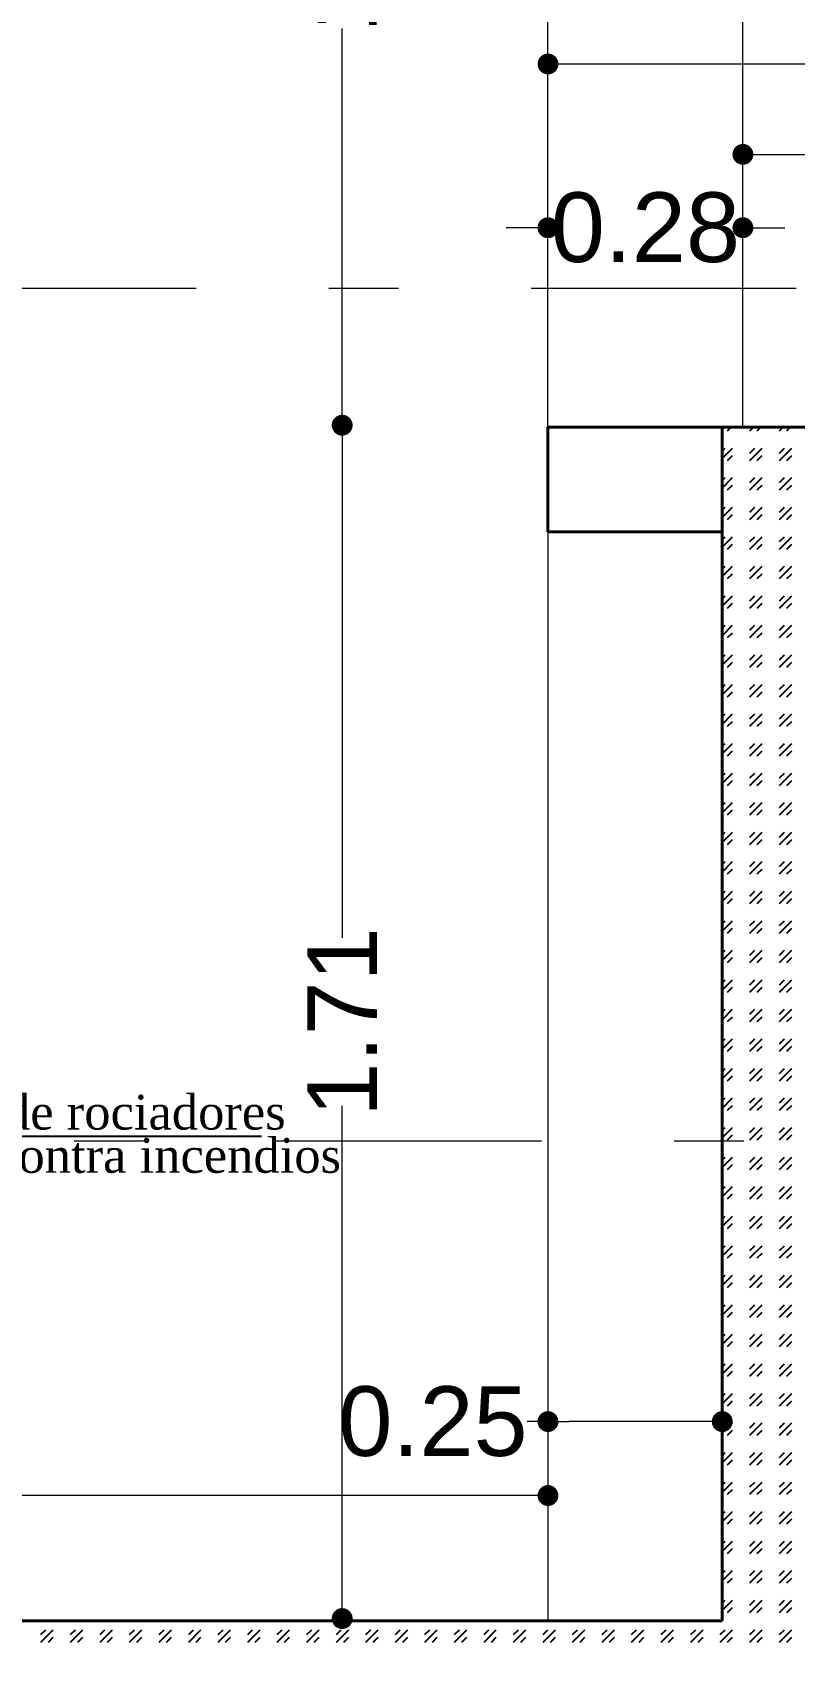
# Model space of a CAD drawing. Header units: inches. Extents: x 2908 to 3459, y -3172 to -55.
# Drawn here: x 3285.732 to 3286.827, y -142.232 to -139.908 of the extents above; entities that cross this region are included whole.
import ezdxf

# ---------------------------------------------------------------- set-up
doc = ezdxf.new("R2010")
doc.units = ezdxf.units.IN
doc.header["$MEASUREMENT"] = 0
doc.linetypes.add('DASHDOT', pattern=[25.4, 12.7, -6.35, 0, -6.35])
doc.layers.add('BORDER', color=1, linetype='Continuous')
doc.layers.add('TEXTO', color=4, linetype='Continuous')
for name, color, linetype, lineweight in [('COTA', 1, 'Continuous', 9), ('E-EJES', 1, 'DASHDOT', 5), ('muros 2', 5, 'Continuous', 40), ('PISO', 33, 'Continuous', 18), ('REFuerzo', 7, 'Continuous', 25)]:
    doc.layers.add(name, color=color, linetype=linetype, lineweight=lineweight)
doc.styles.add('Arial new', font='arial.ttf')
doc.styles.add('CONSTRUCTORA', font='times.ttf', dxfattribs={"height": 0.3})
doc.dimstyles.new('GUS', dxfattribs={"dimtxt": 0.1, "dimasz": 0.03, "dimexe": 0.05, "dimexo": 0.05, "dimgap": 0.005, "dimtad": 0, "dimzin": 1, "dimdsep": 46, "dimtxsty": 'Arial new', "dimblk": 'DOT', "dimcen": 0.01, "dimse1": 1, "dimse2": 1, "dimclrd": 1, "dimclre": 252, "dimclrt": 1, "dimaunit": 1, "dimadec": 0, "dimazin": 2, "dimtfac": 1, "dimtmove": 0, "dimatfit": 2, "dimldrblk": 'ARCHTICK', "dimfxl": 1, "dimlwd": -1, "dimlwe": -1, "dimarcsym": 1})

# ---------------------------------------------------------------- blocks, each defined once
blk = doc.blocks.new('_Dot')
at = {"color": 0, "linetype": 'ByBlock', "lineweight": -2}
blk.add_line((-0.5, 0), (-1, 0), dxfattribs=at)
at = {"color": 0, "linetype": 'ByBlock', "const_width": 0.5}
blk.add_lwpolyline([(-0.25, 0, 1), (0.25, 0, 1)], format="xyb", close=True, dxfattribs=at)
blk = doc.blocks.new('*D4420')
at = {"layer": 'COTA', "color": 1, "linetype": 'Continuous', "transparency": 16777216}
for p, q in [((3286.5022, -139.9535), (3287.0663, -139.9535)), ((3287.8925, -139.9535), (3287.3274, -139.9535))]:
    blk.add_line(p, q, dxfattribs=at)
at = {"layer": 'Defpoints', "color": 0, "transparency": 16777216}
for p in [(3287.9225, -139.0753), (3287.9225, -139.9535), (3286.4722, -140.4753)]:
    blk.add_point(p, dxfattribs=at)
at = {"layer": 'COTA', "color": 1, "transparency": 16777216, "xscale": 0.03, "yscale": 0.03, "zscale": 0.03, "rotation": 180}
blk.add_blockref('_Dot', (3286.4722, -139.9535), dxfattribs=at)
at = {"layer": 'COTA', "color": 1, "transparency": 16777216, "xscale": 0.03, "yscale": 0.03, "zscale": 0.03}
blk.add_blockref('_Dot', (3287.9225, -139.9535), dxfattribs=at)
at = {"layer": 'COTA', "color": 1, "transparency": 16777216, "insert": (3287.1968, -139.9535), "char_height": 0.1, "attachment_point": 5, "style": 'Arial new'}
blk.add_mtext('1.45', dxfattribs=at)
blk = doc.blocks.new('_ArchTick')
at = {"color": 0, "linetype": 'ByBlock', "const_width": 0.15}
blk.add_lwpolyline([(-0.5, -0.5), (0.5, 0.5)], dxfattribs=at)
blk = doc.blocks.new('*D4422')
at = {"layer": 'COTA', "color": 1, "linetype": 'Continuous', "transparency": 16777216}
for p, q in [((3283.3523, -142.0095), (3284.762, -142.0095)), ((3286.4422, -142.0095), (3285.0325, -142.0095))]:
    blk.add_line(p, q, dxfattribs=at)
at = {"layer": 'Defpoints', "color": 0, "transparency": 16777216}
for p in [(3286.4722, -142.0095), (3283.3223, -142.1893), (3286.4722, -142.1893)]:
    blk.add_point(p, dxfattribs=at)
at = {"layer": 'COTA', "color": 1, "transparency": 16777216, "xscale": 0.03, "yscale": 0.03, "zscale": 0.03, "rotation": 180}
blk.add_blockref('_Dot', (3283.3223, -142.0095), dxfattribs=at)
at = {"layer": 'COTA', "color": 1, "transparency": 16777216, "xscale": 0.03, "yscale": 0.03, "zscale": 0.03}
blk.add_blockref('_Dot', (3286.4722, -142.0095), dxfattribs=at)
at = {"layer": 'COTA', "color": 1, "transparency": 16777216, "insert": (3284.8972, -142.0095), "char_height": 0.1, "attachment_point": 5, "style": 'Arial new'}
blk.add_mtext('3.15', dxfattribs=at)
blk = doc.blocks.new('*D4423')
at = {"layer": 'COTA', "color": 1, "linetype": 'Continuous', "transparency": 16777216}
for p, q in [((3286.4722, -141.9033), (3286.4422, -141.9033)), ((3286.6925, -141.9033), (3286.5022, -141.9033))]:
    blk.add_line(p, q, dxfattribs=at)
at = {"layer": 'Defpoints', "color": 0, "transparency": 16777216}
for p in [(3286.4722, -141.9033), (3286.4722, -142.1893), (3286.7225, -142.1893)]:
    blk.add_point(p, dxfattribs=at)
at = {"layer": 'COTA', "color": 1, "transparency": 16777216, "xscale": 0.03, "yscale": 0.03, "zscale": 0.03, "rotation": 180}
blk.add_blockref('_Dot', (3286.4722, -141.9033), dxfattribs=at)
at = {"layer": 'COTA', "color": 1, "transparency": 16777216, "xscale": 0.03, "yscale": 0.03, "zscale": 0.03}
blk.add_blockref('_Dot', (3286.7225, -141.9033), dxfattribs=at)
at = {"layer": 'COTA', "color": 1, "transparency": 16777216, "insert": (3286.307, -141.9033), "char_height": 0.1, "attachment_point": 5, "style": 'Arial new'}
blk.add_mtext('0.25', dxfattribs=at)
blk = doc.blocks.new('*D4435')
at = {"layer": 'COTA', "color": 1, "linetype": 'Continuous', "transparency": 16777216}
for p, q in [((3286.1766, -139.1023), (3286.1766, -139.6423)), ((3286.1766, -140.4423), (3286.1766, -139.9023))]:
    blk.add_line(p, q, dxfattribs=at)
at = {"layer": 'Defpoints', "color": 0, "transparency": 16777216}
for p in [(3286.3437, -139.0723), (3286.1766, -140.4723), (3286.3437, -140.4723)]:
    blk.add_point(p, dxfattribs=at)
at = {"layer": 'COTA', "color": 1, "transparency": 16777216, "xscale": 0.03, "yscale": 0.03, "zscale": 0.03}
for p, rotation in [((3286.1766, -139.0723), 90), ((3286.1766, -140.4723), 270)]:
    blk.add_blockref('_Dot', p, dxfattribs=dict(at, rotation=rotation))
at = {"layer": 'COTA', "color": 1, "transparency": 16777216, "insert": (3286.1766, -139.7723), "char_height": 0.1, "attachment_point": 5, "rotation": 90, "style": 'Arial new'}
blk.add_mtext('1.40', dxfattribs=at)
blk = doc.blocks.new('*D4436')
at = {"layer": 'COTA', "color": 1, "linetype": 'Continuous', "transparency": 16777216}
for p, q in [((3286.1766, -140.5023), (3286.1766, -141.2087)), ((3286.1766, -142.1562), (3286.1766, -141.4498))]:
    blk.add_line(p, q, dxfattribs=at)
at = {"layer": 'Defpoints', "color": 0, "transparency": 16777216}
for p in [(3286.3437, -140.4723), (3286.1766, -142.1862), (3286.3438, -142.1862)]:
    blk.add_point(p, dxfattribs=at)
at = {"layer": 'COTA', "color": 1, "transparency": 16777216, "xscale": 0.03, "yscale": 0.03, "zscale": 0.03}
for p, rotation in [((3286.1766, -140.4723), 90), ((3286.1766, -142.1862), 270)]:
    blk.add_blockref('_Dot', p, dxfattribs=dict(at, rotation=rotation))
at = {"layer": 'COTA', "color": 1, "transparency": 16777216, "insert": (3286.1766, -141.3293), "char_height": 0.1, "attachment_point": 5, "rotation": 90, "style": 'Arial new'}
blk.add_mtext('1.71', dxfattribs=at)
blk = doc.blocks.new('*D4458')
at = {"layer": 'COTA', "color": 1, "linetype": 'Continuous', "transparency": 16777216}
for p, q in [((3286.4422, -140.1886), (3286.4122, -140.1886)), ((3286.4722, -140.1886), (3286.4772, -140.1886)), ((3286.7522, -140.1886), (3286.7472, -140.1886)), ((3286.7822, -140.1886), (3286.8122, -140.1886))]:
    blk.add_line(p, q, dxfattribs=at)
at = {"layer": 'Defpoints', "color": 0, "transparency": 16777216}
for p in [(3286.7522, -140.1886), (3286.4722, -140.4753), (3286.7522, -140.4753)]:
    blk.add_point(p, dxfattribs=at)
at = {"layer": 'COTA', "color": 1, "transparency": 16777216, "xscale": 0.03, "yscale": 0.03, "zscale": 0.03}
blk.add_blockref('_Dot', (3286.4722, -140.1886), dxfattribs=at)
at = {"layer": 'COTA', "color": 1, "transparency": 16777216, "xscale": 0.03, "yscale": 0.03, "zscale": 0.03, "rotation": 180}
blk.add_blockref('_Dot', (3286.7522, -140.1886), dxfattribs=at)
at = {"layer": 'COTA', "color": 1, "transparency": 16777216, "insert": (3286.6122, -140.1886), "char_height": 0.1, "attachment_point": 5, "style": 'Arial new'}
blk.add_mtext('0.28', dxfattribs=at)
blk = doc.blocks.new('*D4584')
at = {"layer": 'COTA', "color": 1, "linetype": 'Continuous', "transparency": 16777216}
for p, q in [((3283.5022, -138.896), (3284.8375, -138.896)), ((3286.4422, -138.896), (3285.1069, -138.896))]:
    blk.add_line(p, q, dxfattribs=at)
at = {"layer": 'Defpoints', "color": 0, "transparency": 16777216}
for p in [(3283.4722, -138.896), (3283.4722, -140.0753), (3286.4722, -140.4753)]:
    blk.add_point(p, dxfattribs=at)
at = {"layer": 'COTA', "color": 1, "transparency": 16777216, "xscale": 0.03, "yscale": 0.03, "zscale": 0.03, "rotation": 180}
blk.add_blockref('_Dot', (3283.4722, -138.896), dxfattribs=at)
at = {"layer": 'COTA', "color": 1, "transparency": 16777216, "xscale": 0.03, "yscale": 0.03, "zscale": 0.03}
blk.add_blockref('_Dot', (3286.4722, -138.896), dxfattribs=at)
at = {"layer": 'COTA', "color": 1, "transparency": 16777216, "insert": (3284.9722, -138.896), "char_height": 0.1, "attachment_point": 5, "style": 'Arial new'}
blk.add_mtext('3.00', dxfattribs=at)
blk = doc.blocks.new('*D4885')
at = {"layer": 'COTA', "color": 1, "linetype": 'Continuous', "transparency": 16777216}
for p, q in [((3286.7822, -140.0833), (3286.8425, -140.0833)), ((3286.8725, -140.0833), (3286.9025, -140.0833))]:
    blk.add_line(p, q, dxfattribs=at)
at = {"layer": 'Defpoints', "color": 0, "transparency": 16777216}
for p in [(3286.8725, -140.0833), (3286.7522, -140.4753), (3286.8725, -140.4753)]:
    blk.add_point(p, dxfattribs=at)
at = {"layer": 'COTA', "color": 1, "transparency": 16777216, "xscale": 0.03, "yscale": 0.03, "zscale": 0.03, "rotation": 180}
blk.add_blockref('_Dot', (3286.7522, -140.0833), dxfattribs=at)
at = {"layer": 'COTA', "color": 1, "transparency": 16777216, "xscale": 0.03, "yscale": 0.03, "zscale": 0.03}
blk.add_blockref('_Dot', (3286.8725, -140.0833), dxfattribs=at)
at = {"layer": 'COTA', "color": 1, "transparency": 16777216, "insert": (3287.0369, -140.0833), "char_height": 0.1, "attachment_point": 5, "style": 'Arial new'}
blk.add_mtext('0.12', dxfattribs=at)

msp = doc.modelspace()

# ---------------------------------------------------------------- linework, layer by layer
at = {"layer": 'BORDER'}
msp.add_line((3286.0608, -141.494), (3285.2866, -141.494), dxfattribs=at)
at = {"layer": 'E-EJES', "ltscale": 0.03}
for p, q in [((3277.8279, -140.2753), (3293.0976, -140.2753)), ((3276.5999, -141.4999, -7.182), (3294.3082, -141.5004, -7.182))]:
    msp.add_line(p, q, dxfattribs=at)
at = {"layer": 'muros 2'}
for p, q in [((3286.8725, -140.4753), (3286.4722, -140.4753)), ((3286.4722, -140.4753), (3286.4722, -140.6253)), ((3286.7225, -142.1893), (3286.7225, -140.4753)), ((3286.7225, -140.4753), (3286.8725, -140.4753)), ((3286.7225, -140.6253), (3286.4722, -140.6253)), ((3286.7225, -142.1893), (3286.7225, -140.6253)), ((3286.7225, -142.1893), (3286.7225, -140.6264)), ((3286.7225, -142.1893), (3286.7225, -140.6264)), ((3284.7225, -142.1893), (3286.7225, -142.1893))]:
    msp.add_line(p, q, dxfattribs=at)
at = {"layer": 'PISO'}
for p, q in [((3286.4722, -140.4753), (3286.4722, -139.0753)), ((3286.7522, -140.4753), (3286.7522, -139.0753)), ((3286.4722, -140.6253), (3286.4722, -142.1893))]:
    msp.add_line(p, q, dxfattribs=at)
at = {"layer": 'REFuerzo'}
for p, q in [((3286.7278, -140.1753), (3286.7374, -140.1657)), ((3286.7225, -140.4776), (3286.7248, -140.4753)), ((3286.7303, -140.4804), (3286.7354, -140.4753)), ((3286.7622, -140.4804), (3286.7672, -140.4753)), ((3286.7728, -140.4804), (3286.7779, -140.4753)), ((3286.8046, -140.4804), (3286.8097, -140.4753)), ((3286.8152, -140.4804), (3286.8203, -140.4753)), ((3286.7225, -140.52), (3286.7374, -140.5051)), ((3286.7225, -140.5094), (3286.7268, -140.5051)), ((3286.7303, -140.5228), (3286.7374, -140.5158)), ((3286.7622, -140.5228), (3286.7798, -140.5051)), ((3286.7622, -140.5122), (3286.7692, -140.5051)), ((3286.7728, -140.5228), (3286.7798, -140.5158)), ((3286.8046, -140.5228), (3286.8223, -140.5051)), ((3286.8046, -140.5122), (3286.8117, -140.5051)), ((3286.8152, -140.5228), (3286.8223, -140.5158)), ((3286.7225, -140.5625), (3286.7374, -140.5476)), ((3286.7225, -140.5519), (3286.7268, -140.5476)), ((3286.7303, -140.5652), (3286.7374, -140.5582)), ((3286.7622, -140.5652), (3286.7798, -140.5476)), ((3286.7622, -140.5546), (3286.7692, -140.5476)), ((3286.7728, -140.5652), (3286.7798, -140.5582)), ((3286.8046, -140.5652), (3286.8223, -140.5476)), ((3286.8046, -140.5546), (3286.8117, -140.5476)), ((3286.8152, -140.5652), (3286.8223, -140.5582)), ((3286.7225, -140.6049), (3286.7374, -140.59)), ((3286.7225, -140.5943), (3286.7268, -140.59)), ((3286.7303, -140.6077), (3286.7374, -140.6006)), ((3286.7622, -140.6077), (3286.7798, -140.59)), ((3286.7622, -140.5971), (3286.7692, -140.59)), ((3286.7728, -140.6077), (3286.7798, -140.6006)), ((3286.8046, -140.6077), (3286.8223, -140.59)), ((3286.8046, -140.5971), (3286.8117, -140.59)), ((3286.8152, -140.6077), (3286.8223, -140.6006)), ((3286.7225, -140.6473), (3286.7374, -140.6324)), ((3286.7225, -140.6367), (3286.7268, -140.6324)), ((3286.7622, -140.6501), (3286.7798, -140.6324)), ((3286.7622, -140.6395), (3286.7692, -140.6324)), ((3286.8046, -140.6501), (3286.8223, -140.6324)), ((3286.8046, -140.6395), (3286.8117, -140.6324)), ((3286.7303, -140.6501), (3286.7374, -140.643)), ((3286.7728, -140.6501), (3286.7798, -140.643)), ((3286.8152, -140.6501), (3286.8223, -140.643)), ((3286.7225, -140.6897), (3286.7374, -140.6749)), ((3286.7225, -140.6791), (3286.7268, -140.6749)), ((3286.7622, -140.6925), (3286.7798, -140.6749)), ((3286.7622, -140.6819), (3286.7692, -140.6749)), ((3286.8046, -140.6925), (3286.8223, -140.6749)), ((3286.8046, -140.6819), (3286.8117, -140.6749)), ((3286.7303, -140.6925), (3286.7374, -140.6855)), ((3286.7728, -140.6925), (3286.7798, -140.6855)), ((3286.8152, -140.6925), (3286.8223, -140.6855)), ((3286.7225, -140.7322), (3286.7374, -140.7173)), ((3286.7225, -140.7216), (3286.7268, -140.7173)), ((3286.7303, -140.735), (3286.7374, -140.7279)), ((3286.7622, -140.735), (3286.7798, -140.7173)), ((3286.7622, -140.7243), (3286.7692, -140.7173)), ((3286.7728, -140.735), (3286.7798, -140.7279)), ((3286.8046, -140.735), (3286.8223, -140.7173)), ((3286.8046, -140.7243), (3286.8117, -140.7173)), ((3286.8152, -140.735), (3286.8223, -140.7279)), ((3286.7225, -140.7746), (3286.7374, -140.7597)), ((3286.7225, -140.764), (3286.7268, -140.7597)), ((3286.7303, -140.7774), (3286.7374, -140.7703)), ((3286.7622, -140.7774), (3286.7798, -140.7597)), ((3286.7622, -140.7668), (3286.7692, -140.7597)), ((3286.7728, -140.7774), (3286.7798, -140.7703)), ((3286.8046, -140.7774), (3286.8223, -140.7597)), ((3286.8046, -140.7668), (3286.8117, -140.7597)), ((3286.8152, -140.7774), (3286.8223, -140.7703)), ((3286.7225, -140.817), (3286.7374, -140.8021)), ((3286.7225, -140.8064), (3286.7268, -140.8021)), ((3286.7303, -140.8198), (3286.7374, -140.8127)), ((3286.7622, -140.8198), (3286.7798, -140.8021)), ((3286.7622, -140.8092), (3286.7692, -140.8021)), ((3286.7728, -140.8198), (3286.7798, -140.8127)), ((3286.8046, -140.8198), (3286.8223, -140.8021)), ((3286.8046, -140.8092), (3286.8117, -140.8021)), ((3286.8152, -140.8198), (3286.8223, -140.8127)), ((3286.7225, -140.8594), (3286.7374, -140.8446)), ((3286.7225, -140.8488), (3286.7268, -140.8446)), ((3286.7622, -140.8622), (3286.7798, -140.8446)), ((3286.7622, -140.8516), (3286.7692, -140.8446)), ((3286.8046, -140.8622), (3286.8223, -140.8446)), ((3286.8046, -140.8516), (3286.8117, -140.8446)), ((3286.7303, -140.8622), (3286.7374, -140.8552)), ((3286.7728, -140.8622), (3286.7798, -140.8552)), ((3286.8152, -140.8622), (3286.8223, -140.8552)), ((3286.7225, -140.9019), (3286.7374, -140.887)), ((3286.7225, -140.8913), (3286.7268, -140.887)), ((3286.7622, -140.9047), (3286.7798, -140.887)), ((3286.7622, -140.8941), (3286.7692, -140.887)), ((3286.8046, -140.9047), (3286.8223, -140.887)), ((3286.8046, -140.8941), (3286.8117, -140.887)), ((3286.7303, -140.9047), (3286.7374, -140.8976)), ((3286.7728, -140.9047), (3286.7798, -140.8976)), ((3286.8152, -140.9047), (3286.8223, -140.8976)), ((3286.7225, -140.9443), (3286.7374, -140.9294)), ((3286.7225, -140.9337), (3286.7268, -140.9294)), ((3286.7622, -140.9471), (3286.7798, -140.9294)), ((3286.7622, -140.9365), (3286.7692, -140.9294)), ((3286.8046, -140.9471), (3286.8223, -140.9294)), ((3286.8046, -140.9365), (3286.8117, -140.9294)), ((3286.7303, -140.9471), (3286.7374, -140.94)), ((3286.7728, -140.9471), (3286.7798, -140.94)), ((3286.8152, -140.9471), (3286.8223, -140.94)), ((3286.7225, -140.9867), (3286.7374, -140.9718)), ((3286.7225, -140.9761), (3286.7268, -140.9718)), ((3286.7303, -140.9895), (3286.7374, -140.9824)), ((3286.7622, -140.9895), (3286.7798, -140.9718)), ((3286.7622, -140.9789), (3286.7692, -140.9718)), ((3286.7728, -140.9895), (3286.7798, -140.9824)), ((3286.8046, -140.9895), (3286.8223, -140.9718)), ((3286.8046, -140.9789), (3286.8117, -140.9718)), ((3286.8152, -140.9895), (3286.8223, -140.9824)), ((3286.7225, -141.0292), (3286.7374, -141.0143)), ((3286.7225, -141.0185), (3286.7268, -141.0143)), ((3286.7303, -141.0319), (3286.7374, -141.0249)), ((3286.7622, -141.0319), (3286.7798, -141.0143)), ((3286.7622, -141.0213), (3286.7692, -141.0143)), ((3286.7728, -141.0319), (3286.7798, -141.0249)), ((3286.8046, -141.0319), (3286.8223, -141.0143)), ((3286.8046, -141.0213), (3286.8117, -141.0143)), ((3286.8152, -141.0319), (3286.8223, -141.0249)), ((3286.7225, -141.0716), (3286.7374, -141.0567)), ((3286.7225, -141.061), (3286.7268, -141.0567)), ((3286.7303, -141.0744), (3286.7374, -141.0673)), ((3286.7622, -141.0744), (3286.7798, -141.0567)), ((3286.7622, -141.0638), (3286.7692, -141.0567)), ((3286.7728, -141.0744), (3286.7798, -141.0673)), ((3286.8046, -141.0744), (3286.8223, -141.0567)), ((3286.8046, -141.0638), (3286.8117, -141.0567)), ((3286.8152, -141.0744), (3286.8223, -141.0673)), ((3286.7225, -141.114), (3286.7374, -141.0991)), ((3286.7225, -141.1034), (3286.7268, -141.0991)), ((3286.7622, -141.1168), (3286.7798, -141.0991)), ((3286.7622, -141.1062), (3286.7692, -141.0991)), ((3286.8046, -141.1168), (3286.8223, -141.0991)), ((3286.8046, -141.1062), (3286.8117, -141.0991)), ((3286.7303, -141.1168), (3286.7374, -141.1097)), ((3286.7728, -141.1168), (3286.7798, -141.1097)), ((3286.8152, -141.1168), (3286.8223, -141.1097)), ((3286.7225, -141.1564), (3286.7374, -141.1415)), ((3286.7225, -141.1458), (3286.7268, -141.1415)), ((3286.7622, -141.1592), (3286.7798, -141.1415)), ((3286.7622, -141.1486), (3286.7692, -141.1415)), ((3286.8046, -141.1592), (3286.8223, -141.1415)), ((3286.8046, -141.1486), (3286.8117, -141.1415)), ((3286.7303, -141.1592), (3286.7374, -141.1521)), ((3286.7728, -141.1592), (3286.7798, -141.1521)), ((3286.8152, -141.1592), (3286.8223, -141.1521)), ((3286.7225, -141.1989), (3286.7374, -141.184)), ((3286.7225, -141.1883), (3286.7268, -141.184)), ((3286.7622, -141.2016), (3286.7798, -141.184)), ((3286.7622, -141.191), (3286.7692, -141.184)), ((3286.8046, -141.2016), (3286.8223, -141.184)), ((3286.8046, -141.191), (3286.8117, -141.184)), ((3286.7303, -141.2016), (3286.7374, -141.1946)), ((3286.7728, -141.2016), (3286.7798, -141.1946)), ((3286.8152, -141.2016), (3286.8223, -141.1946)), ((3286.7225, -141.2413), (3286.7374, -141.2264)), ((3286.7225, -141.2307), (3286.7268, -141.2264)), ((3286.7303, -141.2441), (3286.7374, -141.237)), ((3286.7622, -141.2441), (3286.7798, -141.2264)), ((3286.7622, -141.2335), (3286.7692, -141.2264)), ((3286.7728, -141.2441), (3286.7798, -141.237)), ((3286.8046, -141.2441), (3286.8223, -141.2264)), ((3286.8046, -141.2335), (3286.8117, -141.2264)), ((3286.8152, -141.2441), (3286.8223, -141.237)), ((3286.7225, -141.2837), (3286.7374, -141.2688)), ((3286.7225, -141.2731), (3286.7268, -141.2688)), ((3286.7303, -141.2865), (3286.7374, -141.2794)), ((3286.7622, -141.2865), (3286.7798, -141.2688)), ((3286.7622, -141.2759), (3286.7692, -141.2688)), ((3286.7728, -141.2865), (3286.7798, -141.2794)), ((3286.8046, -141.2865), (3286.8223, -141.2688)), ((3286.8046, -141.2759), (3286.8117, -141.2688)), ((3286.8152, -141.2865), (3286.8223, -141.2794)), ((3286.7225, -141.3261), (3286.7374, -141.3112)), ((3286.7225, -141.3155), (3286.7268, -141.3112)), ((3286.7303, -141.3289), (3286.7374, -141.3219)), ((3286.7622, -141.3289), (3286.7798, -141.3112)), ((3286.7622, -141.3183), (3286.7692, -141.3112)), ((3286.7728, -141.3289), (3286.7798, -141.3219)), ((3286.8046, -141.3289), (3286.8223, -141.3112)), ((3286.8046, -141.3183), (3286.8117, -141.3112)), ((3286.8152, -141.3289), (3286.8223, -141.3219)), ((3286.7225, -141.3686), (3286.7374, -141.3537)), ((3286.7225, -141.358), (3286.7268, -141.3537)), ((3286.7622, -141.3714), (3286.7798, -141.3537)), ((3286.7622, -141.3607), (3286.7692, -141.3537)), ((3286.8046, -141.3714), (3286.8223, -141.3537)), ((3286.8046, -141.3607), (3286.8117, -141.3537)), ((3286.7303, -141.3714), (3286.7374, -141.3643)), ((3286.7728, -141.3714), (3286.7798, -141.3643)), ((3286.8152, -141.3714), (3286.8223, -141.3643)), ((3286.7225, -141.411), (3286.7374, -141.3961)), ((3286.7225, -141.4004), (3286.7268, -141.3961)), ((3286.7622, -141.4138), (3286.7798, -141.3961)), ((3286.7622, -141.4032), (3286.7692, -141.3961)), ((3286.8046, -141.4138), (3286.8223, -141.3961)), ((3286.8046, -141.4032), (3286.8117, -141.3961)), ((3286.7303, -141.4138), (3286.7374, -141.4067)), ((3286.7728, -141.4138), (3286.7798, -141.4067)), ((3286.8152, -141.4138), (3286.8223, -141.4067)), ((3286.7225, -141.4534), (3286.7374, -141.4385)), ((3286.7225, -141.4428), (3286.7268, -141.4385)), ((3286.7303, -141.4562), (3286.7374, -141.4491)), ((3286.7622, -141.4562), (3286.7798, -141.4385)), ((3286.7622, -141.4456), (3286.7692, -141.4385)), ((3286.7728, -141.4562), (3286.7798, -141.4491)), ((3286.8046, -141.4562), (3286.8223, -141.4385)), ((3286.8046, -141.4456), (3286.8117, -141.4385)), ((3286.8152, -141.4562), (3286.8223, -141.4491)), ((3286.7225, -141.4958), (3286.7374, -141.481)), ((3286.7225, -141.4852), (3286.7268, -141.481)), ((3286.7303, -141.4986), (3286.7374, -141.4916)), ((3286.7622, -141.4986), (3286.7798, -141.481)), ((3286.7622, -141.488), (3286.7692, -141.481)), ((3286.7728, -141.4986), (3286.7798, -141.4916)), ((3286.8046, -141.4986), (3286.8223, -141.481)), ((3286.8046, -141.488), (3286.8117, -141.481)), ((3286.8152, -141.4986), (3286.8223, -141.4916)), ((3286.7225, -141.5383), (3286.7374, -141.5234)), ((3286.7225, -141.5277), (3286.7268, -141.5234)), ((3286.7303, -141.5411), (3286.7374, -141.534)), ((3286.7622, -141.5411), (3286.7798, -141.5234)), ((3286.7622, -141.5305), (3286.7692, -141.5234)), ((3286.7728, -141.5411), (3286.7798, -141.534)), ((3286.8046, -141.5411), (3286.8223, -141.5234)), ((3286.8046, -141.5305), (3286.8117, -141.5234)), ((3286.8152, -141.5411), (3286.8223, -141.534)), ((3286.7225, -141.5807), (3286.7374, -141.5658)), ((3286.7225, -141.5701), (3286.7268, -141.5658)), ((3286.7303, -141.5835), (3286.7374, -141.5764)), ((3286.7622, -141.5835), (3286.7798, -141.5658)), ((3286.7622, -141.5729), (3286.7692, -141.5658)), ((3286.7728, -141.5835), (3286.7798, -141.5764)), ((3286.8046, -141.5835), (3286.8223, -141.5658)), ((3286.8046, -141.5729), (3286.8117, -141.5658)), ((3286.8152, -141.5835), (3286.8223, -141.5764)), ((3286.7225, -141.6231), (3286.7374, -141.6082)), ((3286.7225, -141.6125), (3286.7268, -141.6082)), ((3286.7622, -141.6259), (3286.7798, -141.6082)), ((3286.7622, -141.6153), (3286.7692, -141.6082)), ((3286.8046, -141.6259), (3286.8223, -141.6082)), ((3286.8046, -141.6153), (3286.8117, -141.6082)), ((3286.7303, -141.6259), (3286.7374, -141.6188)), ((3286.7728, -141.6259), (3286.7798, -141.6188)), ((3286.8152, -141.6259), (3286.8223, -141.6188)), ((3286.7225, -141.6656), (3286.7374, -141.6507)), ((3286.7225, -141.6549), (3286.7268, -141.6507)), ((3286.7622, -141.6683), (3286.7798, -141.6507)), ((3286.7622, -141.6577), (3286.7692, -141.6507)), ((3286.8046, -141.6683), (3286.8223, -141.6507)), ((3286.8046, -141.6577), (3286.8117, -141.6507)), ((3286.7303, -141.6683), (3286.7374, -141.6613)), ((3286.7728, -141.6683), (3286.7798, -141.6613)), ((3286.8152, -141.6683), (3286.8223, -141.6613)), ((3286.7225, -141.708), (3286.7374, -141.6931)), ((3286.7225, -141.6974), (3286.7268, -141.6931)), ((3286.7303, -141.7108), (3286.7374, -141.7037)), ((3286.7622, -141.7108), (3286.7798, -141.6931)), ((3286.7622, -141.7002), (3286.7692, -141.6931)), ((3286.7728, -141.7108), (3286.7798, -141.7037)), ((3286.8046, -141.7108), (3286.8223, -141.6931)), ((3286.8046, -141.7002), (3286.8117, -141.6931)), ((3286.8152, -141.7108), (3286.8223, -141.7037)), ((3286.7225, -141.7504), (3286.7374, -141.7355)), ((3286.7225, -141.7398), (3286.7268, -141.7355)), ((3286.7303, -141.7532), (3286.7374, -141.7461)), ((3286.7622, -141.7532), (3286.7798, -141.7355)), ((3286.7622, -141.7426), (3286.7692, -141.7355)), ((3286.7728, -141.7532), (3286.7798, -141.7461)), ((3286.8046, -141.7532), (3286.8223, -141.7355)), ((3286.8046, -141.7426), (3286.8117, -141.7355)), ((3286.8152, -141.7532), (3286.8223, -141.7461)), ((3286.7225, -141.7928), (3286.7374, -141.7779)), ((3286.7225, -141.7822), (3286.7268, -141.7779)), ((3286.7303, -141.7956), (3286.7374, -141.7885)), ((3286.7622, -141.7956), (3286.7798, -141.7779)), ((3286.7622, -141.785), (3286.7692, -141.7779)), ((3286.7728, -141.7956), (3286.7798, -141.7885)), ((3286.8046, -141.7956), (3286.8223, -141.7779)), ((3286.8046, -141.785), (3286.8117, -141.7779)), ((3286.8152, -141.7956), (3286.8223, -141.7885)), ((3286.7225, -141.8353), (3286.7374, -141.8204)), ((3286.7225, -141.8247), (3286.7268, -141.8204)), ((3286.7622, -141.838), (3286.7798, -141.8204)), ((3286.7622, -141.8274), (3286.7692, -141.8204)), ((3286.8046, -141.838), (3286.8223, -141.8204)), ((3286.8046, -141.8274), (3286.8117, -141.8204)), ((3286.7303, -141.838), (3286.7374, -141.831)), ((3286.7728, -141.838), (3286.7798, -141.831)), ((3286.8152, -141.838), (3286.8223, -141.831)), ((3286.7225, -141.8777), (3286.7374, -141.8628)), ((3286.7225, -141.8671), (3286.7268, -141.8628)), ((3286.7622, -141.8805), (3286.7798, -141.8628)), ((3286.7622, -141.8699), (3286.7692, -141.8628)), ((3286.8046, -141.8805), (3286.8223, -141.8628)), ((3286.8046, -141.8699), (3286.8117, -141.8628)), ((3286.7303, -141.8805), (3286.7374, -141.8734)), ((3286.7728, -141.8805), (3286.7798, -141.8734)), ((3286.8152, -141.8805), (3286.8223, -141.8734)), ((3286.7225, -141.9201), (3286.7374, -141.9052)), ((3286.7225, -141.9095), (3286.7268, -141.9052)), ((3286.7622, -141.9229), (3286.7798, -141.9052)), ((3286.7622, -141.9123), (3286.7692, -141.9052)), ((3286.8046, -141.9229), (3286.8223, -141.9052)), ((3286.8046, -141.9123), (3286.8117, -141.9052)), ((3286.7303, -141.9229), (3286.7374, -141.9158)), ((3286.7728, -141.9229), (3286.7798, -141.9158)), ((3286.8152, -141.9229), (3286.8223, -141.9158)), ((3286.7225, -141.9625), (3286.7374, -141.9476)), ((3286.7225, -141.9519), (3286.7268, -141.9476)), ((3286.7303, -141.9653), (3286.7374, -141.9583)), ((3286.7622, -141.9653), (3286.7798, -141.9476)), ((3286.7622, -141.9547), (3286.7692, -141.9476)), ((3286.7728, -141.9653), (3286.7798, -141.9583)), ((3286.8046, -141.9653), (3286.8223, -141.9476)), ((3286.8046, -141.9547), (3286.8117, -141.9476)), ((3286.8152, -141.9653), (3286.8223, -141.9583)), ((3286.7225, -142.005), (3286.7374, -141.9901)), ((3286.7225, -141.9944), (3286.7268, -141.9901)), ((3286.7303, -142.0077), (3286.7374, -142.0007)), ((3286.7622, -142.0077), (3286.7798, -141.9901)), ((3286.7622, -141.9971), (3286.7692, -141.9901)), ((3286.7728, -142.0077), (3286.7798, -142.0007)), ((3286.8046, -142.0077), (3286.8223, -141.9901)), ((3286.8046, -141.9971), (3286.8117, -141.9901)), ((3286.8152, -142.0077), (3286.8223, -142.0007)), ((3286.7225, -142.0474), (3286.7374, -142.0325)), ((3286.7225, -142.0368), (3286.7268, -142.0325)), ((3286.7303, -142.0502), (3286.7374, -142.0431)), ((3286.7622, -142.0502), (3286.7798, -142.0325)), ((3286.7622, -142.0396), (3286.7692, -142.0325)), ((3286.7728, -142.0502), (3286.7798, -142.0431)), ((3286.8046, -142.0502), (3286.8223, -142.0325)), ((3286.8046, -142.0396), (3286.8117, -142.0325)), ((3286.8152, -142.0502), (3286.8223, -142.0431)), ((3286.7225, -142.0898), (3286.7374, -142.0749)), ((3286.7225, -142.0792), (3286.7268, -142.0749)), ((3286.7622, -142.0926), (3286.7798, -142.0749)), ((3286.7622, -142.082), (3286.7692, -142.0749)), ((3286.8046, -142.0926), (3286.8223, -142.0749)), ((3286.8046, -142.082), (3286.8117, -142.0749)), ((3286.7303, -142.0926), (3286.7374, -142.0855)), ((3286.7728, -142.0926), (3286.7798, -142.0855)), ((3286.8152, -142.0926), (3286.8223, -142.0855)), ((3286.7225, -142.1322), (3286.7374, -142.1173)), ((3286.7225, -142.1216), (3286.7268, -142.1173)), ((3286.7622, -142.135), (3286.7798, -142.1173)), ((3286.7622, -142.1244), (3286.7692, -142.1173)), ((3286.8046, -142.135), (3286.8223, -142.1173)), ((3286.8046, -142.1244), (3286.8117, -142.1173)), ((3286.7303, -142.135), (3286.7374, -142.128)), ((3286.7728, -142.135), (3286.7798, -142.128)), ((3286.8152, -142.135), (3286.8223, -142.128)), ((3286.7225, -142.1747), (3286.7374, -142.1598)), ((3286.7225, -142.1641), (3286.7268, -142.1598)), ((3286.7622, -142.1775), (3286.7798, -142.1598)), ((3286.7622, -142.1668), (3286.7692, -142.1598)), ((3286.8046, -142.1775), (3286.8223, -142.1598)), ((3286.8046, -142.1668), (3286.8117, -142.1598)), ((3286.7303, -142.1775), (3286.7374, -142.1704)), ((3286.7728, -142.1775), (3286.7798, -142.1704)), ((3286.8152, -142.1775), (3286.8223, -142.1704)), ((3285.7439, -142.2199), (3285.7616, -142.2022)), ((3285.7439, -142.2093), (3285.751, -142.2022)), ((3285.7545, -142.2199), (3285.7616, -142.2128)), ((3285.7863, -142.2199), (3285.804, -142.2022)), ((3285.7863, -142.2093), (3285.7934, -142.2022)), ((3285.797, -142.2199), (3285.804, -142.2128)), ((3285.8288, -142.2199), (3285.8465, -142.2022)), ((3285.8288, -142.2093), (3285.8358, -142.2022)), ((3285.8394, -142.2199), (3285.8465, -142.2128)), ((3285.8712, -142.2199), (3285.8889, -142.2022)), ((3285.8712, -142.2093), (3285.8783, -142.2022)), ((3285.8818, -142.2199), (3285.8889, -142.2128)), ((3285.9136, -142.2199), (3285.9313, -142.2022)), ((3285.9136, -142.2093), (3285.9207, -142.2022)), ((3285.9242, -142.2199), (3285.9313, -142.2128)), ((3285.9561, -142.2199), (3285.9737, -142.2022)), ((3285.9561, -142.2093), (3285.9631, -142.2022)), ((3285.9667, -142.2199), (3285.9737, -142.2128)), ((3285.9985, -142.2199), (3286.0162, -142.2022)), ((3285.9985, -142.2093), (3286.0056, -142.2022)), ((3286.0091, -142.2199), (3286.0162, -142.2128)), ((3286.0409, -142.2199), (3286.0586, -142.2022)), ((3286.0409, -142.2093), (3286.048, -142.2022)), ((3286.0515, -142.2199), (3286.0586, -142.2128)), ((3286.0833, -142.2199), (3286.101, -142.2022)), ((3286.0833, -142.2093), (3286.0904, -142.2022)), ((3286.0939, -142.2199), (3286.101, -142.2128)), ((3286.1258, -142.2199), (3286.1434, -142.2022)), ((3286.1258, -142.2093), (3286.1328, -142.2022)), ((3286.1364, -142.2199), (3286.1434, -142.2128)), ((3286.1682, -142.2199), (3286.1859, -142.2022)), ((3286.1682, -142.2093), (3286.1753, -142.2022)), ((3286.1788, -142.2199), (3286.1859, -142.2128)), ((3286.2106, -142.2199), (3286.2283, -142.2022)), ((3286.2106, -142.2093), (3286.2177, -142.2022)), ((3286.2212, -142.2199), (3286.2283, -142.2128)), ((3286.253, -142.2199), (3286.2707, -142.2022)), ((3286.253, -142.2093), (3286.2601, -142.2022)), ((3286.2636, -142.2199), (3286.2707, -142.2128)), ((3286.2955, -142.2199), (3286.3131, -142.2022)), ((3286.2955, -142.2093), (3286.3025, -142.2022)), ((3286.3061, -142.2199), (3286.3131, -142.2128)), ((3286.3379, -142.2199), (3286.3556, -142.2022)), ((3286.3379, -142.2093), (3286.345, -142.2022)), ((3286.3485, -142.2199), (3286.3556, -142.2128)), ((3286.3803, -142.2199), (3286.398, -142.2022)), ((3286.3803, -142.2093), (3286.3874, -142.2022)), ((3286.3909, -142.2199), (3286.398, -142.2128)), ((3286.4227, -142.2199), (3286.4404, -142.2022)), ((3286.4227, -142.2093), (3286.4298, -142.2022)), ((3286.4334, -142.2199), (3286.4404, -142.2128)), ((3286.4652, -142.2199), (3286.4828, -142.2022)), ((3286.4652, -142.2093), (3286.4722, -142.2022)), ((3286.4758, -142.2199), (3286.4828, -142.2128)), ((3286.5076, -142.2199), (3286.5253, -142.2022)), ((3286.5076, -142.2093), (3286.5147, -142.2022)), ((3286.5182, -142.2199), (3286.5253, -142.2128)), ((3286.55, -142.2199), (3286.5677, -142.2022)), ((3286.55, -142.2093), (3286.5571, -142.2022)), ((3286.5606, -142.2199), (3286.5677, -142.2128)), ((3286.5924, -142.2199), (3286.6101, -142.2022)), ((3286.5924, -142.2093), (3286.5995, -142.2022)), ((3286.6031, -142.2199), (3286.6101, -142.2128)), ((3286.6349, -142.2199), (3286.6526, -142.2022)), ((3286.6349, -142.2093), (3286.6419, -142.2022)), ((3286.6455, -142.2199), (3286.6526, -142.2128)), ((3286.6773, -142.2199), (3286.695, -142.2022)), ((3286.6773, -142.2093), (3286.6844, -142.2022)), ((3286.6879, -142.2199), (3286.695, -142.2128)), ((3286.7197, -142.2199), (3286.7374, -142.2022)), ((3286.7197, -142.2093), (3286.7268, -142.2022)), ((3286.7303, -142.2199), (3286.7374, -142.2128)), ((3286.7622, -142.2199), (3286.7798, -142.2022)), ((3286.7622, -142.2093), (3286.7692, -142.2022)), ((3286.7728, -142.2199), (3286.7798, -142.2128)), ((3286.8046, -142.2199), (3286.8223, -142.2022)), ((3286.8046, -142.2093), (3286.8117, -142.2022)), ((3286.8152, -142.2199), (3286.8223, -142.2128))]:
    msp.add_line(p, q, dxfattribs=at)

# ---------------------------------------------------------------- texts
at = {"layer": 'TEXTO', "style": 'CONSTRUCTORA'}
for s, p in [('Proyeción de rociadores ', (3285.3657, -141.4839)), ('automáticos contra incendios ', (3285.2942, -141.546))]:
    msp.add_text(s, height=0.05, rotation=0.0038, dxfattribs=at).set_placement(p)

# ---------------------------------------------------------------- dimensions: what is measured, and where the dimension line sits
at = {"layer": 'COTA'}
for base, p1, p2, picture, middle in [((3283.4722, -138.896), (3286.4722, -140.4753), (3283.4722, -140.0753), '*D4584', (3284.9722, -138.896)), ((3286.8725, -140.0833), (3286.7522, -140.4753), (3286.8725, -140.4753), '*D4885', (3287.0369, -140.0833)), ((3286.4722, -141.9033), (3286.7225, -142.1893), (3286.4722, -142.1893), '*D4423', (3286.307, -141.9033)), ((3286.4722, -142.0095), (3283.3223, -142.1893), (3286.4722, -142.1893), '*D4422', (3284.8972, -142.0095))]:
    dim = msp.add_linear_dim(base=base, p1=p1, p2=p2, dimstyle='GUS', dxfattribs=at)
    dim.commit()
    dim.dimension.update_dxf_attribs({"geometry": picture, "text_midpoint": middle})
for base, p1, p2, picture, middle in [((3286.1766, -140.4723), (3286.3437, -139.0723), (3286.3437, -140.4723), '*D4435', (3286.1766, -139.7723)), ((3286.1766, -142.1862), (3286.3437, -140.4723), (3286.3438, -142.1862), '*D4436', (3286.1766, -141.3293))]:
    dim = msp.add_linear_dim(base=base, p1=p1, p2=p2, angle=90, dimstyle='GUS', dxfattribs=at)
    dim.commit()
    dim.dimension.update_dxf_attribs({"geometry": picture, "text_midpoint": middle})
for base, p2, picture, middle in [((3287.9225, -139.9535), (3287.9225, -139.0753), '*D4420', (3287.1968, -139.9535)), ((3286.7522, -140.1886), (3286.7522, -140.4753), '*D4458', (3286.6122, -140.1886))]:
    dim = msp.add_linear_dim(base=base, p1=(3286.4722, -140.4753), p2=p2, dimstyle='GUS', dxfattribs=at)
    dim.commit()
    dim.dimension.update_dxf_attribs({"geometry": picture, "text_midpoint": middle, "dimtype": 160})

doc.saveas('drawing.dxf')
